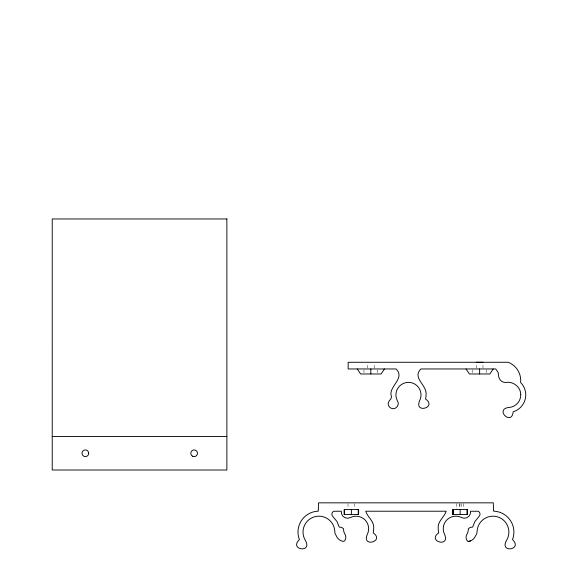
<?xml version="1.0" encoding="UTF-8"?>
<svg xmlns="http://www.w3.org/2000/svg" width="578" height="578" viewBox="0 0 578 578"><rect width="100%" height="100%" fill="white"/><g stroke="black" fill="none" stroke-linecap="round" stroke-linejoin="round"><path stroke-width="0.43" stroke-dasharray="2.89 2.17" d="M367.485 368.143L367.485 363.107M374.183 368.143L374.183 363.107M476.279 368.143L476.279 363.107M482.97 368.143L482.97 363.107M486.517 369.797L486.517 373.142M472.732 369.797L472.732 373.142M463.498 503.684L463.498 508.698M461.381 503.684L461.381 508.698M459.944 503.684L459.944 508.698M459.524 503.684L459.524 508.698M456.801 503.684L456.83 509.536M377.723 369.797L377.723 373.142M363.945 369.797L363.945 373.98M354.711 503.684L354.711 508.719M348.014 503.684L348.014 508.719"/><path stroke-width="0.87" d="M344.474 514.557L344.474 509.536M351.359 514.557L351.366 509.536M358.252 514.557L358.252 509.536M358.591 514.557L358.591 509.536L344.134 509.536L344.134 514.557L358.591 514.557L358.591 509.536M452.928 514.557L452.928 509.536L467.378 509.536L467.378 514.557L452.928 514.557L452.928 509.536M460.153 514.557L460.153 509.536M384.421 368.959L381.075 373.98L360.593 373.98L357.247 368.959M493.207 368.959L489.862 373.98L469.387 373.98L466.034 368.959M470.506 540.907C465.926 543.327 464.907 536.073 467.4 533.545A12.55 12.55 0 0 0 468.353 528.74L470.254 527.389L472.66 527.093L474.856 521.616L478.974 516.53A3.186 3.186 0 0 0 478.15 511.263L470.593 511.241A6.279 6.279 0 0 1 461.504 517.556A12.55 12.55 0 0 0 444.619 534.44C450.399 547.98 426.716 541.326 438.716 532.844A17.571 17.571 0 0 1 438.225 528.74C437.235 521.399 444.28 517.404 446.18 511.219L365.715 511.219C367.608 517.404 374.652 521.399 373.663 528.74A17.571 17.571 0 0 1 373.178 532.844C385.179 541.326 361.488 547.98 367.268 534.44A12.55 12.55 0 0 0 350.391 517.556A6.279 6.279 0 0 1 341.295 511.234L333.737 511.263A3.186 3.186 0 0 0 332.914 516.53L337.032 521.616L339.228 527.093L341.634 527.389L343.534 528.74A12.55 12.55 0 0 0 344.488 533.545C346.981 536.073 345.969 543.327 341.381 540.907A9.393 9.393 0 0 1 336.201 535.611L335.059 533.631L334.792 531.247A15.902 15.902 0 0 0 314.396 516.833A15.902 15.902 0 0 0 305.148 540.025C313.312 553.594 288.509 549.924 299.411 539.65A20.924 20.924 0 0 1 317.821 511.183L318.254 511.169L318.623 502.846L493.265 502.846L493.641 511.169L494.074 511.183A20.924 20.924 0 0 1 512.513 539.577C523.321 549.974 498.626 553.58 506.747 540.025A15.902 15.902 0 0 0 497.492 516.833A15.902 15.902 0 0 0 477.096 531.247L476.828 533.631L475.687 535.611A9.393 9.393 0 0 1 468.064 541.543M476.286 362.269L482.962 362.269M52.237 436.535L226.872 436.535M479.624 368.959L479.624 373.98M467.046 509.536L467.046 514.557M453.26 509.536L453.26 514.557M370.838 368.959L370.838 373.98M520.735 394.42C520.944 398.986 518.452 403.523 514.456 405.778A12.55 12.55 0 0 1 508.842 407.447C494.226 409.202 511.826 426.391 513.177 411.76A17.571 17.571 0 0 0 516.97 410.127C521.19 407.721 524.268 403.487 525.344 398.755A11.965 11.965 0 0 0 525.554 397.664C526.45 392.195 524.557 386.379 520.619 382.484A19.536 19.536 0 0 0 508.192 362.269L348.151 362.269L348.151 368.959L396.038 368.959C405.127 377.701 390.425 385.483 390.901 394.225C392.859 399.391 389.326 398.965 388.264 402.917C387.903 405.077 389.146 407.374 391.154 408.241C395.641 410.561 400.424 404.499 397.281 400.612A12.55 12.55 0 0 1 408.465 382.361A12.55 12.55 0 0 1 419.65 400.612C413.862 414.151 437.553 407.497 425.553 399.015A17.571 17.571 0 0 0 426.037 394.911C427.417 385.042 411.724 378.171 420.892 368.959L495.758 368.959L498.149 372.535L498.72 376.769A7.023 7.023 0 0 0 505.483 382.52C512.823 380.938 520.67 386.798 520.735 394.42M88.701 453.275L88.672 453.694A3.345 3.345 0 0 1 83.499 456.064A3.345 3.345 0 0 1 83.673 450.378A3.345 3.345 0 0 1 88.687 453.065L88.701 453.275M226.872 218.961L52.23 218.961L52.237 470.008L226.872 470.008L226.872 218.961M192.467 456.172A3.345 3.345 0 0 0 197.488 453.275A3.345 3.345 0 0 0 192.467 450.378A3.345 3.345 0 0 0 192.467 456.172"/></g></svg>
